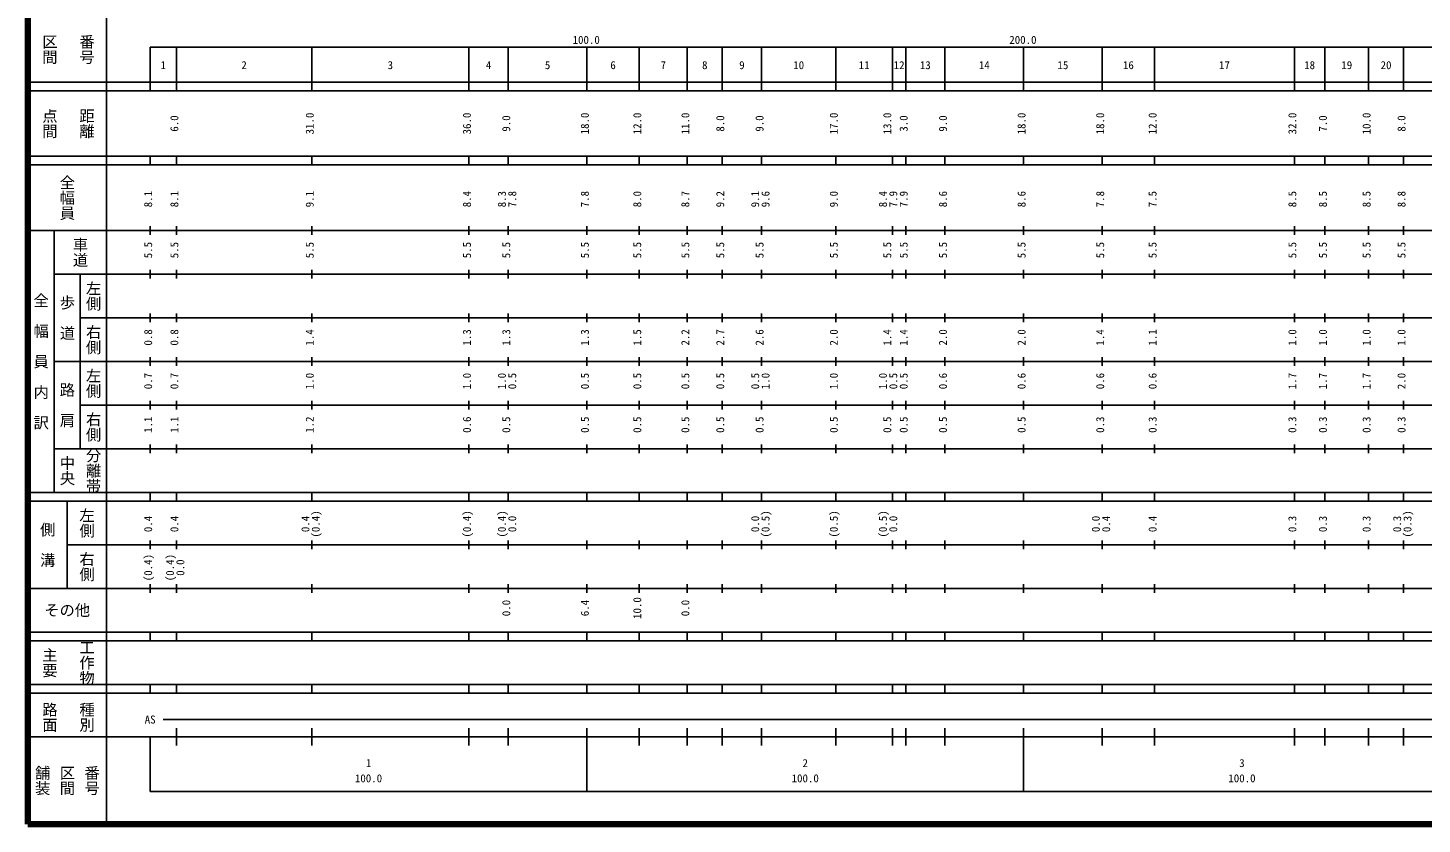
# Model space of a CAD drawing. Units: millimetres on the paper, enlarged 1000 times. Extents: x 40000 to 489596206, y 20000 to 327218255.
# Drawn here: x 40000 to 359258, y 20000 to 202409 of the extents above; entities that cross this region are included whole.
import ezdxf
from ezdxf.enums import TextEntityAlignment as Align

# ---------------------------------------------------------------- set-up
doc = ezdxf.new("R2010")
doc.units = ezdxf.units.MM
doc.header["$LTSCALE"] = 1000
doc.layers.add('M-TTL', color=7, linetype='Continuous', lineweight=25)
doc.layers.add('M-TTL-BAND', color=7, linetype='Continuous', lineweight=25)
doc.styles.add('@ＭＳ ゴシック', font='')
doc.styles.add('ＭＳ ゴシック', font='')
doc.styles.get('@ＭＳ ゴシック').set_extended_font_data('@MS Gothic')
doc.styles.get('ＭＳ ゴシック').set_extended_font_data('MS Gothic')

msp = doc.modelspace()

# ---------------------------------------------------------------- linework, layer by layer
at = {"layer": 'M-TTL', "color": 2, "lineweight": 140}
for p, q in [((40000, 380000), (40000, 20000)), ((40000, 20000), (680000, 20000))]:
    msp.add_line(p, q, dxfattribs=at)
at = {"layer": 'M-TTL-BAND'}
for p, q in [((58000, 370000), (58000, 20000)), ((68000, 198000), (579000, 198000)), ((68000, 198000), (68000, 188000)), ((74000, 188000), (74000, 198000)), ((105000, 188000), (105000, 198000)), ((141000, 188000), (141000, 198000)), ((150000, 188000), (150000, 198000)), ((168000, 188000), (168000, 198000)), ((180000, 188000), (180000, 198000)), ((191000, 188000), (191000, 198000)), ((199000, 188000), (199000, 198000)), ((208000, 188000), (208000, 198000)), ((225000, 188000), (225000, 198000)), ((238000, 188000), (238000, 198000)), ((241000, 188000), (241000, 198000)), ((250000, 188000), (250000, 198000)), ((268000, 188000), (268000, 198000)), ((286000, 188000), (286000, 198000)), ((298000, 188000), (298000, 198000)), ((330000, 188000), (330000, 198000)), ((337000, 188000), (337000, 198000)), ((347000, 188000), (347000, 198000)), ((355000, 188000), (355000, 198000)), ((40000, 190000), (579000, 190000)), ((40000, 188000), (579000, 188000)), ((40000, 173000), (579000, 173000)), ((68000, 171000), (68000, 173000)), ((74000, 171000), (74000, 173000)), ((105000, 171000), (105000, 173000)), ((141000, 171000), (141000, 173000)), ((150000, 171000), (150000, 173000)), ((168000, 171000), (168000, 173000)), ((180000, 171000), (180000, 173000)), ((191000, 171000), (191000, 173000)), ((199000, 171000), (199000, 173000)), ((208000, 171000), (208000, 173000)), ((225000, 171000), (225000, 173000)), ((238000, 171000), (238000, 173000)), ((241000, 171000), (241000, 173000)), ((250000, 171000), (250000, 173000)), ((268000, 171000), (268000, 173000)), ((286000, 171000), (286000, 173000)), ((298000, 171000), (298000, 173000)), ((330000, 171000), (330000, 173000)), ((337000, 171000), (337000, 173000)), ((347000, 171000), (347000, 173000)), ((355000, 171000), (355000, 173000)), ((40000, 171000), (579000, 171000)), ((68000, 155000), (68000, 157000)), ((74000, 155000), (74000, 157000)), ((105000, 155000), (105000, 157000)), ((141000, 155000), (141000, 157000)), ((150000, 155000), (150000, 157000)), ((168000, 155000), (168000, 157000)), ((180000, 155000), (180000, 157000)), ((191000, 155000), (191000, 157000)), ((199000, 155000), (199000, 157000)), ((208000, 155000), (208000, 157000)), ((225000, 155000), (225000, 157000)), ((238000, 155000), (238000, 157000)), ((241000, 155000), (241000, 157000)), ((250000, 155000), (250000, 157000)), ((268000, 155000), (268000, 157000)), ((286000, 155000), (286000, 157000)), ((298000, 155000), (298000, 157000)), ((330000, 155000), (330000, 157000)), ((337000, 155000), (337000, 157000)), ((347000, 155000), (347000, 157000)), ((355000, 155000), (355000, 157000)), ((40000, 156000), (579000, 156000)), ((46000, 96000), (46000, 156000)), ((68000, 145000), (68000, 147000)), ((74000, 145000), (74000, 147000)), ((105000, 145000), (105000, 147000)), ((141000, 145000), (141000, 147000)), ((150000, 145000), (150000, 147000)), ((168000, 145000), (168000, 147000)), ((180000, 145000), (180000, 147000)), ((191000, 145000), (191000, 147000)), ((199000, 145000), (199000, 147000)), ((208000, 145000), (208000, 147000)), ((225000, 145000), (225000, 147000)), ((238000, 145000), (238000, 147000)), ((241000, 145000), (241000, 147000)), ((250000, 145000), (250000, 147000)), ((268000, 145000), (268000, 147000)), ((286000, 145000), (286000, 147000)), ((298000, 145000), (298000, 147000)), ((330000, 145000), (330000, 147000)), ((337000, 145000), (337000, 147000)), ((347000, 145000), (347000, 147000)), ((355000, 145000), (355000, 147000)), ((46000, 146000), (579000, 146000)), ((52000, 146000), (52000, 106000)), ((52000, 136000), (579000, 136000)), ((68000, 135000), (68000, 137000)), ((74000, 135000), (74000, 137000)), ((105000, 135000), (105000, 137000)), ((141000, 135000), (141000, 137000)), ((150000, 135000), (150000, 137000)), ((168000, 135000), (168000, 137000)), ((180000, 135000), (180000, 137000)), ((191000, 135000), (191000, 137000)), ((199000, 135000), (199000, 137000)), ((208000, 135000), (208000, 137000)), ((225000, 135000), (225000, 137000)), ((238000, 135000), (238000, 137000)), ((241000, 135000), (241000, 137000)), ((250000, 135000), (250000, 137000)), ((268000, 135000), (268000, 137000)), ((286000, 135000), (286000, 137000)), ((298000, 135000), (298000, 137000)), ((330000, 135000), (330000, 137000)), ((337000, 135000), (337000, 137000)), ((347000, 135000), (347000, 137000)), ((355000, 135000), (355000, 137000)), ((46000, 126000), (579000, 126000)), ((68000, 125000), (68000, 127000)), ((74000, 125000), (74000, 127000)), ((105000, 125000), (105000, 127000)), ((141000, 125000), (141000, 127000)), ((150000, 125000), (150000, 127000)), ((168000, 125000), (168000, 127000)), ((180000, 125000), (180000, 127000)), ((191000, 125000), (191000, 127000)), ((199000, 125000), (199000, 127000)), ((208000, 125000), (208000, 127000)), ((225000, 125000), (225000, 127000)), ((238000, 125000), (238000, 127000)), ((241000, 125000), (241000, 127000)), ((250000, 125000), (250000, 127000)), ((268000, 125000), (268000, 127000)), ((286000, 125000), (286000, 127000)), ((298000, 125000), (298000, 127000)), ((330000, 125000), (330000, 127000)), ((337000, 125000), (337000, 127000)), ((347000, 125000), (347000, 127000)), ((355000, 125000), (355000, 127000)), ((52000, 116000), (579000, 116000)), ((68000, 115000), (68000, 117000)), ((74000, 115000), (74000, 117000)), ((105000, 115000), (105000, 117000)), ((141000, 115000), (141000, 117000)), ((150000, 115000), (150000, 117000)), ((168000, 115000), (168000, 117000)), ((180000, 115000), (180000, 117000)), ((191000, 115000), (191000, 117000)), ((199000, 115000), (199000, 117000)), ((208000, 115000), (208000, 117000)), ((225000, 115000), (225000, 117000)), ((238000, 115000), (238000, 117000)), ((241000, 115000), (241000, 117000)), ((250000, 115000), (250000, 117000)), ((268000, 115000), (268000, 117000)), ((286000, 115000), (286000, 117000)), ((298000, 115000), (298000, 117000)), ((330000, 115000), (330000, 117000)), ((337000, 115000), (337000, 117000)), ((347000, 115000), (347000, 117000)), ((355000, 115000), (355000, 117000)), ((46000, 106000), (579000, 106000)), ((68000, 105000), (68000, 107000)), ((74000, 105000), (74000, 107000)), ((105000, 105000), (105000, 107000)), ((141000, 105000), (141000, 107000)), ((150000, 105000), (150000, 107000)), ((168000, 105000), (168000, 107000)), ((180000, 105000), (180000, 107000)), ((191000, 105000), (191000, 107000)), ((199000, 105000), (199000, 107000)), ((208000, 105000), (208000, 107000)), ((225000, 105000), (225000, 107000)), ((238000, 105000), (238000, 107000)), ((241000, 105000), (241000, 107000)), ((250000, 105000), (250000, 107000)), ((268000, 105000), (268000, 107000)), ((286000, 105000), (286000, 107000)), ((298000, 105000), (298000, 107000)), ((330000, 105000), (330000, 107000)), ((337000, 105000), (337000, 107000)), ((347000, 105000), (347000, 107000)), ((355000, 105000), (355000, 107000)), ((40000, 96000), (579000, 96000)), ((68000, 94000), (68000, 96000)), ((74000, 94000), (74000, 96000)), ((105000, 94000), (105000, 96000)), ((141000, 94000), (141000, 96000)), ((150000, 94000), (150000, 96000)), ((168000, 94000), (168000, 96000)), ((180000, 94000), (180000, 96000)), ((191000, 94000), (191000, 96000)), ((199000, 94000), (199000, 96000)), ((208000, 94000), (208000, 96000)), ((225000, 94000), (225000, 96000)), ((238000, 94000), (238000, 96000)), ((241000, 94000), (241000, 96000)), ((250000, 94000), (250000, 96000)), ((268000, 94000), (268000, 96000)), ((286000, 94000), (286000, 96000)), ((298000, 94000), (298000, 96000)), ((330000, 94000), (330000, 96000)), ((337000, 94000), (337000, 96000)), ((347000, 94000), (347000, 96000)), ((355000, 94000), (355000, 96000)), ((40000, 94000), (579000, 94000)), ((49000, 94000), (49000, 74000)), ((49000, 84000), (579000, 84000)), ((68000, 83000), (68000, 85000)), ((74000, 83000), (74000, 85000)), ((105000, 83000), (105000, 85000)), ((141000, 83000), (141000, 85000)), ((150000, 83000), (150000, 85000)), ((168000, 83000), (168000, 85000)), ((180000, 83000), (180000, 85000)), ((191000, 83000), (191000, 85000)), ((199000, 83000), (199000, 85000)), ((208000, 83000), (208000, 85000)), ((225000, 83000), (225000, 85000)), ((238000, 83000), (238000, 85000)), ((241000, 83000), (241000, 85000)), ((250000, 83000), (250000, 85000)), ((268000, 83000), (268000, 85000)), ((286000, 83000), (286000, 85000)), ((298000, 83000), (298000, 85000)), ((330000, 83000), (330000, 85000)), ((337000, 83000), (337000, 85000)), ((347000, 83000), (347000, 85000)), ((355000, 83000), (355000, 85000)), ((40000, 74000), (579000, 74000)), ((68000, 73000), (68000, 75000)), ((74000, 73000), (74000, 75000)), ((105000, 73000), (105000, 75000)), ((141000, 73000), (141000, 75000)), ((150000, 73000), (150000, 75000)), ((168000, 73000), (168000, 75000)), ((180000, 73000), (180000, 75000)), ((191000, 73000), (191000, 75000)), ((199000, 73000), (199000, 75000)), ((208000, 73000), (208000, 75000)), ((225000, 73000), (225000, 75000)), ((238000, 73000), (238000, 75000)), ((241000, 73000), (241000, 75000)), ((250000, 73000), (250000, 75000)), ((268000, 73000), (268000, 75000)), ((286000, 73000), (286000, 75000)), ((298000, 73000), (298000, 75000)), ((330000, 73000), (330000, 75000)), ((337000, 73000), (337000, 75000)), ((347000, 73000), (347000, 75000)), ((355000, 73000), (355000, 75000)), ((40000, 64000), (579000, 64000)), ((68000, 62000), (68000, 64000)), ((74000, 62000), (74000, 64000)), ((105000, 62000), (105000, 64000)), ((141000, 62000), (141000, 64000)), ((150000, 62000), (150000, 64000)), ((168000, 62000), (168000, 64000)), ((180000, 62000), (180000, 64000)), ((191000, 62000), (191000, 64000)), ((199000, 62000), (199000, 64000)), ((208000, 62000), (208000, 64000)), ((225000, 62000), (225000, 64000)), ((238000, 62000), (238000, 64000)), ((241000, 62000), (241000, 64000)), ((250000, 62000), (250000, 64000)), ((268000, 62000), (268000, 64000)), ((286000, 62000), (286000, 64000)), ((298000, 62000), (298000, 64000)), ((330000, 62000), (330000, 64000)), ((337000, 62000), (337000, 64000)), ((347000, 62000), (347000, 64000)), ((355000, 62000), (355000, 64000)), ((40000, 62000), (579000, 62000)), ((40000, 52000), (579000, 52000)), ((68000, 50000), (68000, 52000)), ((74000, 50000), (74000, 52000)), ((105000, 50000), (105000, 52000)), ((141000, 50000), (141000, 52000)), ((150000, 50000), (150000, 52000)), ((168000, 50000), (168000, 52000)), ((180000, 50000), (180000, 52000)), ((191000, 50000), (191000, 52000)), ((199000, 50000), (199000, 52000)), ((208000, 50000), (208000, 52000)), ((225000, 50000), (225000, 52000)), ((238000, 50000), (238000, 52000)), ((241000, 50000), (241000, 52000)), ((250000, 50000), (250000, 52000)), ((268000, 50000), (268000, 52000)), ((286000, 50000), (286000, 52000)), ((298000, 50000), (298000, 52000)), ((330000, 50000), (330000, 52000)), ((337000, 50000), (337000, 52000)), ((347000, 50000), (347000, 52000)), ((355000, 50000), (355000, 52000)), ((40000, 50000), (579000, 50000)), ((71000, 44000), (565000, 44000)), ((74000, 38000), (74000, 42000)), ((105000, 38000), (105000, 42000)), ((141000, 38000), (141000, 42000)), ((150000, 38000), (150000, 42000)), ((168000, 27500), (168000, 42000)), ((180000, 38000), (180000, 42000)), ((191000, 38000), (191000, 42000)), ((199000, 38000), (199000, 42000)), ((208000, 38000), (208000, 42000)), ((225000, 38000), (225000, 42000)), ((238000, 38000), (238000, 42000)), ((241000, 38000), (241000, 42000)), ((250000, 38000), (250000, 42000)), ((268000, 27500), (268000, 42000)), ((286000, 38000), (286000, 42000)), ((298000, 38000), (298000, 42000)), ((330000, 38000), (330000, 42000)), ((337000, 38000), (337000, 42000)), ((347000, 38000), (347000, 42000)), ((355000, 38000), (355000, 42000)), ((40000, 40000), (579000, 40000)), ((68000, 40000), (68000, 27500)), ((68000, 27500), (579000, 27500))]:
    msp.add_line(p, q, dxfattribs=at)

# ---------------------------------------------------------------- texts
at = {"layer": 'M-TTL-BAND', "style": '@ＭＳ ゴシック'}
for s, p in [('区間', (45000, 197500)), ('番号', (53500, 197500)), ('点間', (45000, 180500)), ('距離', (53500, 180500)), ('全幅員', (49000, 163500)), ('車道', (52000, 151000)), ('左側', (55000, 141000)), ('全\u3000幅\u3000員\u3000内\u3000訳', (43000, 126000)), ('歩\u3000道', (49000, 136000)), ('右側', (55000, 131000)), ('左側', (55000, 121000)), ('路\u3000肩', (49000, 116000)), ('右側', (55000, 111000)), ('分離帯', (55000, 101000)), ('中央', (49000, 101000)), ('左側', (53500, 89000)), ('側\u3000溝', (44500, 84000)), ('右側', (53500, 79000)), ('工作物', (53500, 57000)), ('主要', (45000, 57000)), ('路面', (45000, 44500)), ('種別', (53500, 44500)), ('舗装', (43333, 30000)), ('区間', (49000, 30000)), ('番号', (54667, 30000))]:
    msp.add_text(s, height=2566, rotation=270, dxfattribs=at).set_placement(p, align=Align.MIDDLE_CENTER)
at = {"layer": 'M-TTL-BAND', "style": 'ＭＳ ゴシック'}
for s, p in [('100.0', (167844, 198195)), ('200.0', (267844, 198195)), ('2', (89500, 192405)), ('3', (123000, 192405)), ('6', (174000, 192405)), ('8', (195000, 192405)), ('9', (203500, 192405)), ('10', (216500, 192405)), ('12', (239500, 192405)), ('13', (245500, 192405)), ('16', (292000, 192405)), ('18', (333500, 192405)), ('19', (342000, 192405)), ('20', (351000, 192405)), ('1', (71000, 192405)), ('4', (145500, 192405)), ('5', (159000, 192405)), ('7', (185500, 192405)), ('11', (231500, 192405)), ('14', (259000, 192405)), ('15', (277000, 192405)), ('17', (314000, 192405)), ('AS', (68000, 42500)), ('1', (118000, 32523)), ('2', (218000, 32523)), ('3', (318000, 32523)), ('100.0', (118000, 29033)), ('100.0', (218000, 29033)), ('100.0', (318000, 29033))]:
    msp.add_text(s, height=1833, dxfattribs=at).set_placement(p, align=Align.BOTTOM_CENTER)
for s, p in [('6.0', (75000, 180500)), ('31.0', (106000, 180500)), ('36.0', (142000, 180500)), ('9.0', (151000, 180500)), ('18.0', (169000, 180500)), ('12.0', (181000, 180500)), ('11.0', (192000, 180500)), ('8.0', (200000, 180500)), ('9.0', (209000, 180500)), ('17.0', (226000, 180500)), ('13.0', (238250, 180500)), ('3.0', (242000, 180500)), ('9.0', (251000, 180500)), ('18.0', (269000, 180500)), ('18.0', (287000, 180500)), ('12.0', (299000, 180500)), ('32.0', (331000, 180500)), ('7.0', (338000, 180500)), ('10.0', (348000, 180500)), ('8.0', (356000, 180500)), ('8.1', (69000, 163174)), ('8.1', (75000, 163174)), ('9.1', (106000, 163174)), ('8.4', (142000, 163174)), ('8.3', (150000, 163174)), ('7.8', (152370, 163174)), ('7.8', (169000, 163174)), ('8.0', (181000, 163174)), ('8.7', (192000, 163174)), ('9.2', (200000, 163174)), ('9.1', (208000, 163174)), ('9.6', (210370, 163174)), ('9.0', (226000, 163174)), ('8.4', (237250, 163174)), ('7.9', (239620, 163174)), ('7.9', (242000, 163174)), ('8.6', (251000, 163174)), ('8.6', (269000, 163174)), ('7.8', (287000, 163174)), ('7.5', (299000, 163174)), ('8.5', (331000, 163174)), ('8.5', (338000, 163174)), ('8.5', (348000, 163174)), ('8.8', (356000, 163174)), ('5.5', (69000, 151500)), ('5.5', (75000, 151500)), ('5.5', (106000, 151500)), ('5.5', (142000, 151500)), ('5.5', (151000, 151500)), ('5.5', (169000, 151500)), ('5.5', (181000, 151500)), ('5.5', (192000, 151500)), ('5.5', (200000, 151500)), ('5.5', (209000, 151500)), ('5.5', (226000, 151500)), ('5.5', (238250, 151500)), ('5.5', (242000, 151500)), ('5.5', (251000, 151500)), ('5.5', (269000, 151500)), ('5.5', (287000, 151500)), ('5.5', (299000, 151500)), ('5.5', (331000, 151500)), ('5.5', (338000, 151500)), ('5.5', (348000, 151500)), ('5.5', (356000, 151500)), ('0.8', (69000, 131500)), ('0.8', (75000, 131500)), ('1.4', (106000, 131500)), ('1.3', (142000, 131500)), ('1.3', (151000, 131500)), ('1.3', (169000, 131500)), ('1.5', (181000, 131500)), ('2.2', (192000, 131500)), ('2.7', (200000, 131500)), ('2.6', (209000, 131500)), ('2.0', (226000, 131500)), ('1.4', (238250, 131500)), ('1.4', (242000, 131500)), ('2.0', (251000, 131500)), ('2.0', (269000, 131500)), ('1.4', (287000, 131500)), ('1.1', (299000, 131500)), ('1.0', (331000, 131500)), ('1.0', (338000, 131500)), ('1.0', (348000, 131500)), ('1.0', (356000, 131500)), ('0.7', (69000, 121500)), ('0.7', (75000, 121500)), ('1.0', (106000, 121500)), ('1.0', (142000, 121500)), ('1.0', (150000, 121500)), ('0.5', (152370, 121500)), ('0.5', (169000, 121500)), ('0.5', (181000, 121500)), ('0.5', (192000, 121500)), ('0.5', (200000, 121500)), ('0.5', (208000, 121500)), ('1.0', (210370, 121500)), ('1.0', (226000, 121500)), ('1.0', (237250, 121500)), ('0.5', (239620, 121500)), ('0.5', (242000, 121500)), ('0.6', (251000, 121500)), ('0.6', (269000, 121500)), ('0.6', (287000, 121500)), ('0.6', (299000, 121500)), ('1.7', (331000, 121500)), ('1.7', (338000, 121500)), ('1.7', (348000, 121500)), ('2.0', (356000, 121500)), ('1.1', (69000, 111500)), ('1.1', (75000, 111500)), ('1.2', (106000, 111500)), ('0.6', (142000, 111500)), ('0.5', (151000, 111500)), ('0.5', (169000, 111500)), ('0.5', (181000, 111500)), ('0.5', (192000, 111500)), ('0.5', (200000, 111500)), ('0.5', (209000, 111500)), ('0.5', (226000, 111500)), ('0.5', (238250, 111500)), ('0.5', (242000, 111500)), ('0.5', (251000, 111500)), ('0.5', (269000, 111500)), ('0.3', (287000, 111500)), ('0.3', (299000, 111500)), ('0.3', (331000, 111500)), ('0.3', (338000, 111500)), ('0.3', (348000, 111500)), ('0.3', (356000, 111500)), ('0.4', (69000, 88764)), ('0.4', (75000, 88764)), ('0.4', (105000, 88764)), ('(0.4)', (107370, 88764)), ('(0.4)', (142000, 88764)), ('(0.4)', (150000, 88764)), ('0.0', (152370, 88764)), ('0.0', (208000, 88764)), ('(0.5)', (210370, 88764)), ('(0.5)', (226000, 88764)), ('(0.5)', (237250, 88764)), ('0.0', (239620, 88764)), ('0.0', (286000, 88764)), ('0.4', (288370, 88764)), ('0.4', (299000, 88764)), ('0.3', (331000, 88764)), ('0.3', (338000, 88764)), ('0.3', (348000, 88764)), ('0.3', (355000, 88764)), ('(0.3)', (357370, 88764)), ('(0.4)', (69000, 78764)), ('(0.4)', (74000, 78764)), ('0.0', (76370, 78764)), ('0.0', (151000, 69500)), ('6.4', (169000, 69500)), ('10.0', (181000, 69500)), ('0.0', (192000, 69500))]:
    msp.add_text(s, height=1833, rotation=90, dxfattribs=at).set_placement(p, align=Align.BOTTOM_CENTER)
msp.add_text('その他', height=2566, dxfattribs=at).set_placement((49000, 69000), align=Align.MIDDLE_CENTER)

doc.saveas('drawing.dxf')
